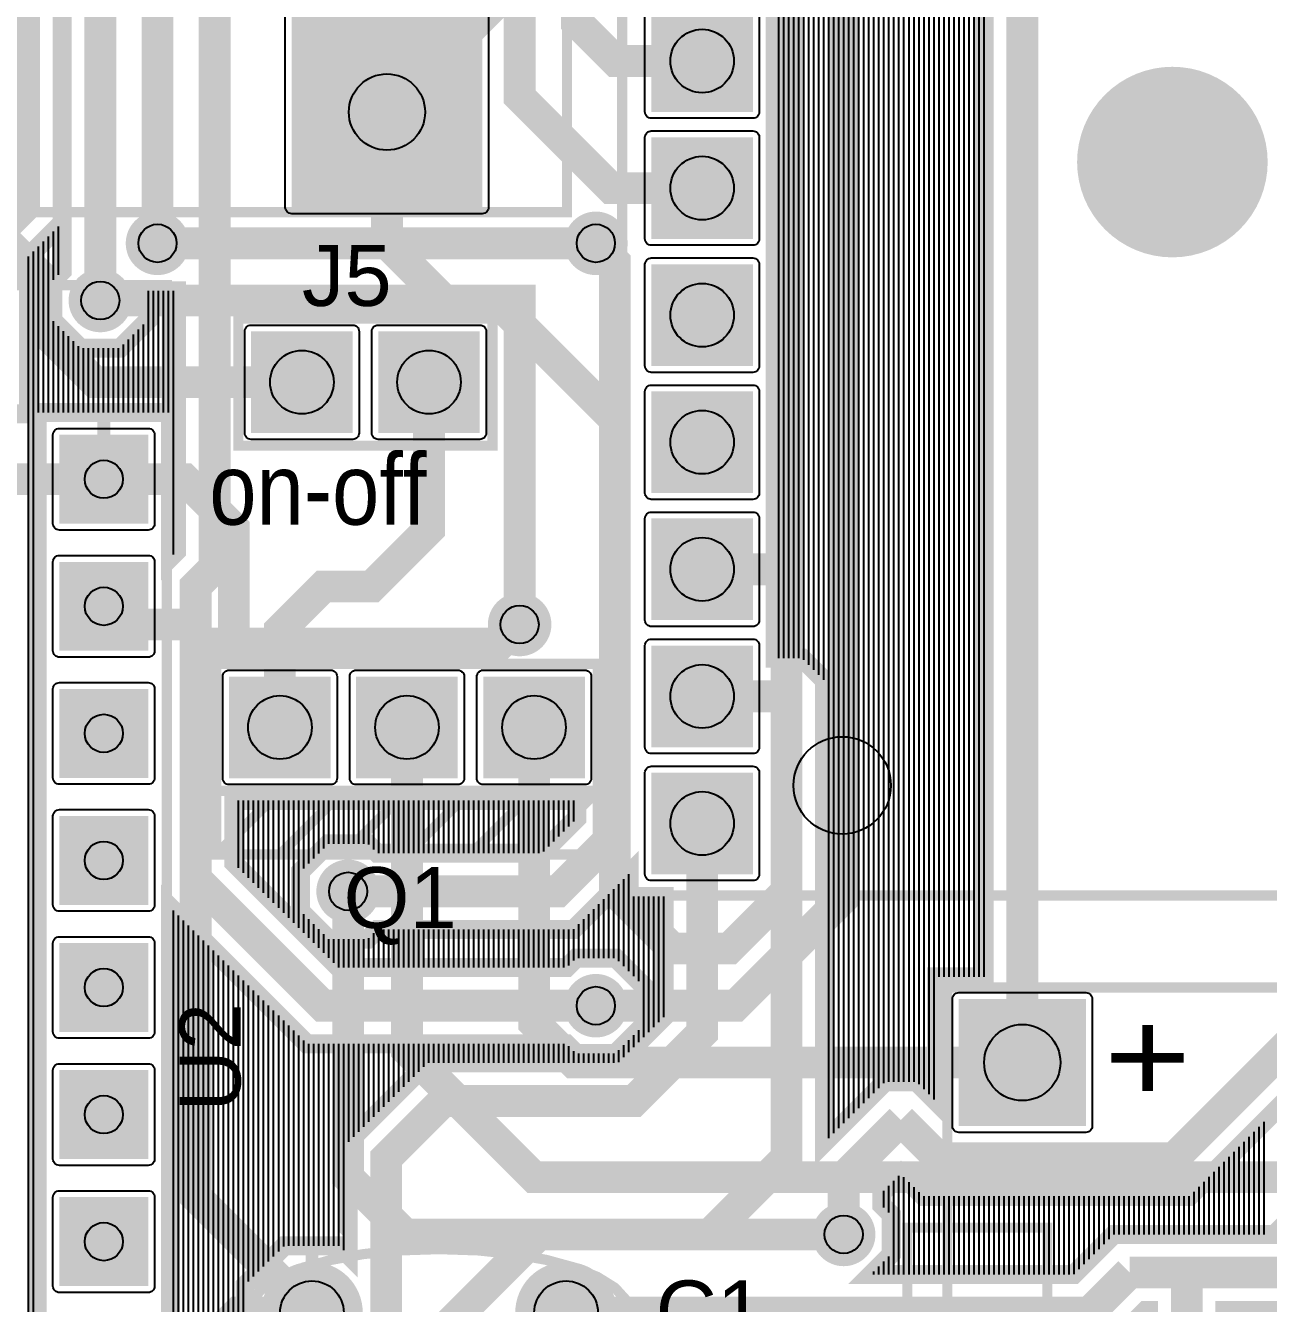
# Model space of a CAD drawing. Header units: inches. Extents: x -1.24 to 1.24, y -1.56 to 1.56.
# Drawn here: x -0.607 to 0.371, y -0.808 to 0.198 of the extents above; entities that cross this region are included whole.
import ezdxf

# ---------------------------------------------------------------- set-up
doc = ezdxf.new("R2010")
doc.units = ezdxf.units.IN
doc.layers.get('0').update_dxf_attribs({"linetype": 'CONTINUOUS'})

# ---------------------------------------------------------------- blocks, each defined once
blk = doc.blocks.new('EPAD')
at = {"const_width": 0.5}
blk.add_lwpolyline([(-0.25, 0, 1), (0.25, 0, 1)], format="xyb", close=True, dxfattribs=at)
blk = doc.blocks.new('RPAD')
blk.add_trace([(-0.5, -0.5), (-0.5, 0.5), (0.5, -0.5), (0.5, 0.5)])

msp = doc.modelspace()

# ---------------------------------------------------------------- linework, layer by layer
for points, const_width in [([(-0.074803, 0.070079), (-0.146614, 0.070079), (-0.218425, 0.14189), (-0.218425, 1.20132), (-0.288719, 1.271614), (-0.388131, 1.271614), (-0.458425, 1.341908), (-0.458425, 1.452266), (-0.533254, 1.527094), (-0.807347, 1.527094), (-0.863425, 1.471016), (-0.863425, 1.346443), (-0.938254, 1.271614), (-1.073425, 1.271614), (-1.127559, 1.21748), (-1.127559, 1.106299)], 0.025), ([(0.147166, 1.382504), (0.147166, -0.550611), (0.109666, -0.550611), (0.109666, -0.649052), (0.094001, -0.633387), (0.069149, -0.633387), (0.060362, -0.642173), (0.060362, -0.642173), (0.021574, -0.68096), (0.021574, -0.317495), (0.004001, -0.299922), (-0.017304, -0.299922), (-0.017304, 1.527578)], 0.015), ([(-0.137795, -0.486614), (0.688976, -0.486614), (0.688976, 1.52126), (-0.137795, 1.52126), (-0.137795, -0.486614)], 0.008), ([(-0.137795, -0.486614), (0.688976, -0.486614), (0.688976, 1.52126), (-0.137795, 1.52126), (-0.137795, -0.486614)], 0.008), ([(-0.858268, 0.051181), (-0.181102, 0.051181), (-0.181102, 1.511811), (-0.858268, 1.511811), (-0.858268, 0.051181)], 0.008), ([(-0.858268, 0.051181), (-0.181102, 0.051181), (-0.181102, 1.511811), (-0.858268, 1.511811), (-0.858268, 0.051181)], 0.008), ([(0.177165, -0.61811), (0.177165, 1.370079), (0.277165, 1.470079), (0.629921, 1.470079)], 0.025), ([(-0.548425, -0.018386), (-0.548425, 1.257087), (-0.720472, 1.429134)], 0.025), ([(-0.350394, 0.996063), (-0.503425, 0.843031), (-0.503425, 0.026614)], 0.025), ([(-0.608425, 0.926614), (-0.608425, 0.055271), (-0.652082, 0.011614), (-0.75748, 0.011614), (-0.75748, -0.055118)], 0.025), ([(-0.953425, 0.58404), (-0.953425, 0.203405), (-1.028602, 0.203405), (-1.028602, 0.108406), (-1.011102, 0.108406), (-1.011102, 0.08197), (-1.020925, 0.072147), (-1.020925, 0.041614), (-1.069907, 0.041614), (-1.08748, 0.024041), (-1.08748, -0.002619), (-1.10998, -0.002619), (-1.10998, -0.107618), (-0.604981, -0.107618), (-0.604981, -0.002619), (-0.623889, -0.002619), (-0.578426, 0.042845), (-0.578426, 0.903581)], 0.015), ([(-0.578425, 0.903582), (-0.578425, 0.004647), (-0.585925, -0.002853), (-0.585925, -0.033919), (-0.563958, -0.055885), (-0.532893, -0.055885), (-0.510926, -0.033919), (-0.510926, -0.010885), (-0.488425, -0.010885), (-0.488425, -0.215959), (-0.49317, -0.220704), (-0.49317, -0.106556), (-0.598169, -0.106556), (-0.598169, -1.011555)], 0.015), ([(0.488189, 0.866142), (0.396575, 0.774528), (0.396575, -0.593386), (0.296575, -0.693386), (0.111575, -0.693386), (0.081575, -0.663386)], 0.025), ([(0.458189, 0.421896), (0.458189, -0.67096), (0.375763, -0.753386), (0.249148, -0.753386), (0.217574, -0.784961), (0.058032, -0.784961), (0.074074, -0.768919), (0.074074, -0.737853), (0.066574, -0.730353), (0.066574, -0.720812), (0.081575, -0.705811), (0.099149, -0.723385), (0.309, -0.723385), (0.426574, -0.605811), (0.426574, 0.762102)], 0.015), ([(-0.473425, -0.273386), (-0.473425, -0.243386), (-0.458425, -0.228386), (-0.458425, 0.64), (-0.358268, 0.740157)], 0.025), ([(-0.548425, -0.018386), (-0.237175, -0.018386), (-0.143425, -0.112136), (-0.143425, -0.483386), (-0.098425, -0.528386), (-0.053425, -0.528386), (-0.008425, -0.483386), (-0.008425, 0.311614), (0.231575, 0.551614)], 0.025), ([(-0.173425, 0.521614), (-0.173425, 0.20064), (-0.142864, 0.170079), (-0.074803, 0.170079)], 0.025), ([(-0.354331, 0.511811), (-0.354331, 0.356614), (-0.322835, 0.325118), (-0.322835, 0.129921), (-0.322835, 0.026614), (-0.277835, -0.018386), (-0.218425, -0.018386), (-0.218425, -0.273386)], 0.025), ([(0.287402, 0.488189), (0.036575, 0.237362), (0.036575, -0.488386), (-0.048425, -0.573386), (-0.158425, -0.573386)], 0.025), ([(0.488189, 0.466142), (0.488189, -0.683386), (0.388189, -0.783386), (0.306575, -0.783386)], 0.025), ([(-0.074803, 0.270079), (-0.182677, 0.270079), (-0.322835, 0.129921)], 0.025), ([(-0.008425, 0.236614), (-0.008425, -0.229921), (-0.074803, -0.229921)], 0.025), ([(-0.389764, -0.082677), (-0.552618, -0.082677), (-0.593425, -0.04187), (-0.593425, -0.001063), (-0.720472, 0.125984)], 0.025), ([(-0.158425, 0.026614), (-0.503425, 0.026614)], 0.025), ([(-0.353425, -0.483386), (-0.188425, -0.483386), (-0.143425, -0.438386), (-0.143425, 0.011614), (-0.158425, 0.026614)], 0.025), ([(-1.192913, -1.207087), (-0.496063, -1.207087), (-0.496063, -0.006299), (-1.192913, -0.006299), (-1.192913, -1.207087)], 0.008), ([(-1.192913, -1.207087), (-0.496063, -1.207087), (-0.496063, -0.006299), (-1.192913, -0.006299), (-1.192913, -1.207087)], 0.008), ([(-0.439764, -0.132677), (-0.239764, -0.132677), (-0.239764, -0.032677), (-0.439764, -0.032677), (-0.439764, -0.132677)], 0.008), ([(-0.439764, -0.132677), (-0.239764, -0.132677), (-0.239764, -0.032677), (-0.439764, -0.032677), (-0.439764, -0.132677)], 0.008), ([(-0.407087, -0.354331), (-0.407087, -0.277749), (-0.372724, -0.243386), (-0.334764, -0.243386), (-0.289764, -0.198386), (-0.289764, -0.082677)], 0.025), ([(-0.545669, -0.106556), (-0.545669, -0.159055)], 0.01), ([(-0.545669, -0.159055), (-0.749094, -0.159055), (-0.953425, -0.363386)], 0.025), ([(-0.545669, -0.159055), (-0.482047, -0.159055), (-0.443425, -0.197677), (-0.443425, -0.288386)], 0.025), ([(-0.598169, -0.159055), (-0.545669, -0.159055)], 0.01), ([(-0.49317, -0.159055), (-0.545669, -0.159055)], 0.01), ([(-0.017304, -0.229921), (-0.074803, -0.229921)], 0.01), ([(-0.158425, -0.573386), (-0.373425, -0.573386), (-0.473425, -0.473386), (-0.473425, -0.273386), (-0.531339, -0.273386), (-0.545669, -0.259055)], 0.025), ([(-0.38189, -0.814961), (-0.473425, -0.723425), (-0.473425, -0.288386), (-0.443425, -0.288386), (-0.233425, -0.288386), (-0.218425, -0.273386)], 0.025), ([(-0.457087, -0.404331), (-0.157087, -0.404331), (-0.157087, -0.304331), (-0.457087, -0.304331), (-0.457087, -0.404331)], 0.008), ([(-0.457087, -0.404331), (-0.157087, -0.404331), (-0.157087, -0.304331), (-0.457087, -0.304331), (-0.457087, -0.404331)], 0.008), ([(-0.278425, -0.903386), (-0.278425, -0.828386), (-0.203425, -0.753386), (-0.068756, -0.753386), (-0.008425, -0.693055), (-0.008425, -0.329921), (-0.074803, -0.329921)], 0.025), ([(-0.307087, -0.354331), (-0.307087, -0.608386), (-0.207087, -0.708386), (0.681575, -0.708386), (0.773425, -0.616535), (1.090551, -0.616535)], 0.025), ([(0.177165, -0.61811), (-0.175837, -0.61811), (-0.207087, -0.58686), (-0.207087, -0.354331)], 0.025), ([(-0.157087, -0.404331), (-0.157087, -0.454331), (-0.457087, -0.454331), (-0.457087, -0.404331)], 0.008), ([(-0.407087, -0.404331), (-0.457087, -0.454331)], 0.008), ([(-0.157087, -0.404331), (-0.157087, -0.454331), (-0.457087, -0.454331), (-0.457087, -0.404331)], 0.008), ([(-0.407087, -0.404331), (-0.457087, -0.454331)], 0.008), ([(-0.357087, -0.404331), (-0.407087, -0.454331)], 0.008), ([(-0.357087, -0.404331), (-0.407087, -0.454331)], 0.008), ([(-0.307087, -0.404331), (-0.357087, -0.454331)], 0.008), ([(-0.307087, -0.404331), (-0.357087, -0.454331)], 0.008), ([(-0.257087, -0.404331), (-0.307087, -0.454331)], 0.008), ([(-0.257087, -0.404331), (-0.307087, -0.454331)], 0.008), ([(-0.207087, -0.404331), (-0.257087, -0.454331)], 0.008), ([(-0.207087, -0.404331), (-0.257087, -0.454331)], 0.008), ([(-0.157087, -0.404331), (-0.207087, -0.454331)], 0.008), ([(-0.157087, -0.404331), (-0.207087, -0.454331)], 0.008), ([(-0.49317, -1.011555), (-0.49317, -0.496067), (-0.385851, -0.603385), (-0.181458, -0.603385), (-0.173958, -0.610885), (-0.142893, -0.610885), (-0.120926, -0.588919), (-0.120926, -0.557853), (-0.142893, -0.535886), (-0.173958, -0.535886), (-0.181458, -0.543386), (-0.361, -0.543386), (-0.443426, -0.46096), (-0.443426, -0.41183), (-0.173425, -0.41183), (-0.173425, -0.425959), (-0.200852, -0.453386), (-0.330393, -0.453386), (-0.337893, -0.445886), (-0.368958, -0.445886), (-0.390925, -0.467853), (-0.390925, -0.498919), (-0.368958, -0.520885), (-0.337893, -0.520885), (-0.330393, -0.513385), (-0.175999, -0.513385), (-0.132303, -0.469689), (-0.132303, -0.487421), (-0.104803, -0.487421), (-0.104803, -0.582337), (-0.140852, -0.618386), (-0.290852, -0.618386), (-0.353425, -0.680959), (-0.353425, -0.76918), (-0.360144, -0.762461), (-0.403636, -0.762461), (-0.434389, -0.793215), (-0.434389, -0.836707)], 0.015), ([(-0.381102, -1.173228), (-0.381102, -1.098386), (-0.437008, -1.04248), (-0.437008, -0.978848), (-0.323425, -0.865266), (-0.323425, -0.693386), (-0.278425, -0.648386), (-0.128425, -0.648386), (-0.074803, -0.594764), (-0.074803, -0.429921)], 0.025), ([(0.036575, -0.753386), (-0.308425, -0.753386), (-0.353425, -0.708386), (-0.353425, -0.483386)], 0.025), ([(0.11811, -1.228346), (0.11811, -0.566929), (0.11811, -0.559055), (1.224409, -0.559055), (1.224409, -0.759843)], 0.008), ([(0.11811, -1.228346), (0.11811, -0.566929), (0.11811, -0.559055), (1.224409, -0.559055), (1.224409, -0.759843)], 0.008), ([(0.081575, -0.663386), (0.036575, -0.708386), (0.036575, -0.753386)], 0.025), ([(0.086614, -1.062992), (0.19685, -1.062992), (0.19685, -0.748031), (0.086614, -0.748031), (0.086614, -1.062992)], 0.008), ([(0.086614, -1.062992), (0.19685, -1.062992), (0.19685, -0.748031), (0.086614, -0.748031), (0.086614, -1.062992)], 0.008), ([(-0.43189, -0.814961), (-0.428931, -0.804773), (-0.420406, -0.795335), (-0.406841, -0.786835), (-0.388765, -0.779461), (-0.366704, -0.773398), (-0.341187, -0.768835), (-0.312739, -0.765961), (-0.28189, -0.764961)], 0.008), ([(-0.43189, -0.814961), (-0.428931, -0.804773), (-0.420406, -0.795335), (-0.406841, -0.786835), (-0.388765, -0.779461), (-0.366704, -0.773398), (-0.341187, -0.768835), (-0.312739, -0.765961), (-0.28189, -0.764961)], 0.008), ([(-0.38189, -0.762461), (-0.38189, -0.814961)], 0.01), ([(-0.13189, -0.814961), (-0.13489, -0.804773), (-0.143515, -0.795335), (-0.157202, -0.786835), (-0.17539, -0.779461), (-0.197515, -0.773398), (-0.223015, -0.768835), (-0.251327, -0.765961), (-0.28189, -0.764961)], 0.008), ([(-0.13189, -0.814961), (-0.13489, -0.804773), (-0.143515, -0.795335), (-0.157202, -0.786835), (-0.17539, -0.779461), (-0.197515, -0.773398), (-0.223015, -0.768835), (-0.251327, -0.765961), (-0.28189, -0.764961)], 0.008), ([(0.261575, -0.783386), (0.23, -0.814961), (-0.18189, -0.814961)], 0.025), ([(0.306575, -0.783386), (0.306575, -1.278386), (0.261575, -1.323386), (0.141732, -1.323386), (0.141732, -1.389764)], 0.025), ([(0.261575, -0.783386), (0.306575, -0.783386)], 0.025), ([(-0.38189, -0.814961), (-0.440157, -0.814961), (-0.473425, -0.848228), (-0.473425, -1.008386), (-0.503425, -1.038386)], 0.025), ([(0.242426, -0.84496), (0.274001, -0.813385), (0.276575, -0.813385), (0.276575, -1.265959)], 0.015), ([(0.336574, -1.290812), (0.336574, -0.813385), (0.400615, -0.813385)], 0.015)]:
    msp.add_lwpolyline(points, dxfattribs=dict(const_width=const_width))
for points in [[(-0.01437, -0.299922), (-0.01437, 1.534055)], [(-0.010433, -0.299922), (-0.010433, 1.534055)], [(-0.006496, -0.299922), (-0.006496, 1.534055)], [(-0.002559, -0.299922), (-0.002559, 1.534055)], [(0.001378, -0.299922), (0.001378, 1.534055)], [(0.005315, -0.301235), (0.005315, 1.534055)], [(0.009252, -0.305172), (0.009252, 1.534055)], [(0.013189, -0.309109), (0.013189, 1.534055)], [(0.017126, -0.313046), (0.017126, 1.534055)], [(0.021063, -0.316983), (0.021063, 1.534055)], [(0.025, -0.677535), (0.025, 1.534055)], [(0.028937, -0.673598), (0.028937, 1.534055)], [(0.032874, -0.669661), (0.032874, 1.534055)], [(0.036811, -0.665724), (0.036811, 1.534055)], [(0.040748, -0.661787), (0.040748, 1.534055)], [(0.044685, -0.65785), (0.044685, 1.534055)], [(0.048622, -0.653913), (0.048622, 1.534055)], [(0.052559, -0.649976), (0.052559, 1.534055)], [(0.056496, -0.646039), (0.056496, 1.534055)], [(0.060433, -0.642102), (0.060433, 1.534055)], [(0.06437, -0.638165), (0.06437, 1.534055)], [(0.068307, -0.634228), (0.068307, 1.534055)], [(0.072244, -0.633387), (0.072244, 1.534055)], [(0.076181, -0.633387), (0.076181, 1.534055)], [(0.080118, -0.633387), (0.080118, 1.534055)], [(0.084055, -0.633387), (0.084055, 1.534055)], [(0.087992, -0.633387), (0.087992, 1.534055)], [(0.091929, -0.633387), (0.091929, 1.534055)], [(0.095866, -0.635252), (0.095866, 1.534055)], [(0.099803, -0.639189), (0.099803, 1.534055)], [(0.10374, -0.643126), (0.10374, 1.534055)], [(0.107677, -0.647063), (0.107677, 1.534055)], [(0.111614, -0.550611), (0.111614, 1.534055)], [(0.115551, -0.550611), (0.115551, 1.534055)], [(0.119488, -0.550611), (0.119488, 1.534055)], [(0.123425, -0.550611), (0.123425, 1.534055)], [(0.127362, -0.550611), (0.127362, 1.534055)], [(0.131299, -0.550611), (0.131299, 1.534055)], [(0.135236, -0.550611), (0.135236, 1.534055)], [(0.139173, -0.550611), (0.139173, 1.534055)], [(0.14311, -0.550611), (0.14311, 1.534055)], [(0.147047, -0.550611), (0.147047, 1.534055)], [(-0.242835, 0.204921), (-0.242835, 0.054921), (-0.242934, 0.053899), (-0.24322, 0.052954), (-0.243675, 0.052103), (-0.24428, 0.051367), (-0.245017, 0.050762), (-0.245867, 0.050307), (-0.246812, 0.050021), (-0.247835, 0.049921), (-0.397835, 0.049921), (-0.398857, 0.050021), (-0.399802, 0.050307), (-0.400652, 0.050762), (-0.401389, 0.051367), (-0.401994, 0.052103), (-0.402449, 0.052954), (-0.402735, 0.053899), (-0.402835, 0.054921), (-0.402835, 0.054921), (-0.402835, 0.204921)], [(-0.029803, 0.210079), (-0.029803, 0.130079), (-0.029903, 0.129056), (-0.030189, 0.128111), (-0.030644, 0.127261), (-0.031248, 0.126524), (-0.031985, 0.125919), (-0.032835, 0.125465), (-0.033781, 0.125178), (-0.034803, 0.125079), (-0.114803, 0.125079), (-0.115826, 0.125178), (-0.116771, 0.125465), (-0.117621, 0.125919), (-0.118358, 0.126524), (-0.118963, 0.127261), (-0.119417, 0.128111), (-0.119704, 0.129056), (-0.119803, 0.130079), (-0.119803, 0.210079)], [(-0.589173, -0.106556), (-0.589173, 0.032097)], [(-0.585236, -0.002165), (-0.585236, 0.036034)], [(-0.581299, 0.001772), (-0.581299, 0.039971)], [(-0.600984, -1.293386), (-0.600984, 0.020286)], [(-0.597047, -0.106556), (-0.597047, 0.024223)], [(-0.59311, -0.106556), (-0.59311, 0.02816)], [(-0.604921, -1.103918), (-0.604921, 0.016349)], [(-0.510433, -0.106556), (-0.510433, -0.010885)], [(-0.506496, -0.106556), (-0.506496, -0.010885)], [(-0.502559, -0.106556), (-0.502559, -0.010885)], [(-0.498622, -0.106556), (-0.498622, -0.010885)], [(-0.494685, -0.106556), (-0.494685, -0.010885)], [(-0.490748, -0.218283), (-0.490748, -0.010885)], [(-0.585236, -0.106556), (-0.585236, -0.034607)], [(-0.581299, -0.106556), (-0.581299, -0.038544)], [(-0.51437, -0.106556), (-0.51437, -0.037363)], [(-0.577362, -0.106556), (-0.577362, -0.042481)], [(-0.573425, -0.106556), (-0.573425, -0.046418)], [(-0.526181, -0.106556), (-0.526181, -0.049174)], [(-0.522244, -0.106556), (-0.522244, -0.045237)], [(-0.518307, -0.106556), (-0.518307, -0.0413)], [(-0.569488, -0.106556), (-0.569488, -0.050355)], [(-0.565551, -0.106556), (-0.565551, -0.054292)], [(-0.561614, -0.106556), (-0.561614, -0.055885)], [(-0.557677, -0.106556), (-0.557677, -0.055885)], [(-0.55374, -0.106556), (-0.55374, -0.055885)], [(-0.549803, -0.106556), (-0.549803, -0.055885)], [(-0.545866, -0.106556), (-0.545866, -0.055885)], [(-0.541929, -0.106556), (-0.541929, -0.055885)], [(-0.537992, -0.106556), (-0.537992, -0.055885)], [(-0.534055, -0.106556), (-0.534055, -0.055885)], [(-0.530118, -0.106556), (-0.530118, -0.053111)], [(-0.439567, -0.464819), (-0.439567, -0.41183)], [(-0.43563, -0.468756), (-0.43563, -0.41183)], [(-0.431693, -0.472693), (-0.431693, -0.41183)], [(-0.427756, -0.47663), (-0.427756, -0.41183)], [(-0.423819, -0.480567), (-0.423819, -0.41183)], [(-0.419882, -0.484504), (-0.419882, -0.41183)], [(-0.415945, -0.488441), (-0.415945, -0.41183)], [(-0.412008, -0.492378), (-0.412008, -0.41183)], [(-0.408071, -0.496315), (-0.408071, -0.41183)], [(-0.404134, -0.500252), (-0.404134, -0.41183)], [(-0.400197, -0.504189), (-0.400197, -0.41183)], [(-0.39626, -0.508126), (-0.39626, -0.41183)], [(-0.392323, -0.512063), (-0.392323, -0.41183)], [(-0.388386, -0.465314), (-0.388386, -0.41183)], [(-0.384449, -0.461377), (-0.384449, -0.41183)], [(-0.380512, -0.45744), (-0.380512, -0.41183)], [(-0.376575, -0.453503), (-0.376575, -0.41183)], [(-0.372638, -0.449566), (-0.372638, -0.41183)], [(-0.368701, -0.445886), (-0.368701, -0.41183)], [(-0.364764, -0.445886), (-0.364764, -0.41183)], [(-0.360827, -0.445886), (-0.360827, -0.41183)], [(-0.35689, -0.445886), (-0.35689, -0.41183)], [(-0.352953, -0.445886), (-0.352953, -0.41183)], [(-0.349016, -0.445886), (-0.349016, -0.41183)], [(-0.345079, -0.445886), (-0.345079, -0.41183)], [(-0.341142, -0.445886), (-0.341142, -0.41183)], [(-0.337205, -0.446574), (-0.337205, -0.41183)], [(-0.333268, -0.450511), (-0.333268, -0.41183)], [(-0.329331, -0.453386), (-0.329331, -0.41183)], [(-0.325394, -0.453386), (-0.325394, -0.41183)], [(-0.321457, -0.453386), (-0.321457, -0.41183)], [(-0.31752, -0.453386), (-0.31752, -0.41183)], [(-0.313583, -0.453386), (-0.313583, -0.41183)], [(-0.309646, -0.453386), (-0.309646, -0.41183)], [(-0.305709, -0.453386), (-0.305709, -0.41183)], [(-0.301772, -0.453386), (-0.301772, -0.41183)], [(-0.297835, -0.453386), (-0.297835, -0.41183)], [(-0.293898, -0.453386), (-0.293898, -0.41183)], [(-0.289961, -0.453386), (-0.289961, -0.41183)], [(-0.286024, -0.453386), (-0.286024, -0.41183)], [(-0.282087, -0.453386), (-0.282087, -0.41183)], [(-0.27815, -0.453386), (-0.27815, -0.41183)], [(-0.274213, -0.453386), (-0.274213, -0.41183)], [(-0.270276, -0.453386), (-0.270276, -0.41183)], [(-0.266339, -0.453386), (-0.266339, -0.41183)], [(-0.262402, -0.453386), (-0.262402, -0.41183)], [(-0.258465, -0.453386), (-0.258465, -0.41183)], [(-0.254528, -0.453386), (-0.254528, -0.41183)], [(-0.250591, -0.453386), (-0.250591, -0.41183)], [(-0.246654, -0.453386), (-0.246654, -0.41183)], [(-0.242717, -0.453386), (-0.242717, -0.41183)], [(-0.23878, -0.453386), (-0.23878, -0.41183)], [(-0.234843, -0.453386), (-0.234843, -0.41183)], [(-0.230906, -0.453386), (-0.230906, -0.41183)], [(-0.226969, -0.453386), (-0.226969, -0.41183)], [(-0.223031, -0.453386), (-0.223031, -0.41183)], [(-0.219094, -0.453386), (-0.219094, -0.41183)], [(-0.215157, -0.453386), (-0.215157, -0.41183)], [(-0.21122, -0.453386), (-0.21122, -0.41183)], [(-0.207283, -0.453386), (-0.207283, -0.41183)], [(-0.203346, -0.453386), (-0.203346, -0.41183)], [(-0.199409, -0.451944), (-0.199409, -0.41183)], [(-0.195472, -0.448007), (-0.195472, -0.41183)], [(-0.191535, -0.44407), (-0.191535, -0.41183)], [(-0.187598, -0.440133), (-0.187598, -0.41183)], [(-0.183661, -0.436196), (-0.183661, -0.41183)], [(-0.179724, -0.432259), (-0.179724, -0.41183)], [(-0.175787, -0.428322), (-0.175787, -0.41183)], [(-0.13248, -0.546298), (-0.13248, -0.469867)], [(-0.144291, -0.535886), (-0.144291, -0.481678)], [(-0.140354, -0.538424), (-0.140354, -0.477741)], [(-0.136417, -0.542361), (-0.136417, -0.473804)], [(-0.152165, -0.535886), (-0.152165, -0.489552)], [(-0.148228, -0.535886), (-0.148228, -0.485615)], [(-0.128543, -0.550235), (-0.128543, -0.487421)], [(-0.124606, -0.554172), (-0.124606, -0.487421)], [(-0.120669, -0.598204), (-0.120669, -0.487421)], [(-0.116732, -0.594267), (-0.116732, -0.487421)], [(-0.112795, -0.59033), (-0.112795, -0.487421)], [(-0.108858, -0.586393), (-0.108858, -0.487421)], [(-0.104921, -0.582456), (-0.104921, -0.487421)], [(-0.490748, -1.293386), (-0.490748, -0.498488)], [(-0.486811, -1.293386), (-0.486811, -0.502425)], [(-0.388386, -0.516), (-0.388386, -0.501457)], [(-0.163976, -0.535886), (-0.163976, -0.501363)], [(-0.160039, -0.535886), (-0.160039, -0.497426)], [(-0.156102, -0.535886), (-0.156102, -0.493489)], [(-0.482874, -1.293386), (-0.482874, -0.506362)], [(-0.478937, -1.293386), (-0.478937, -0.510299)], [(-0.384449, -0.519937), (-0.384449, -0.505394)], [(-0.380512, -0.523874), (-0.380512, -0.509331)], [(-0.17185, -0.535886), (-0.17185, -0.509237)], [(-0.167913, -0.535886), (-0.167913, -0.5053)], [(-0.475, -1.293386), (-0.475, -0.514236)], [(-0.471063, -1.293386), (-0.471063, -0.518173)], [(-0.467126, -1.293386), (-0.467126, -0.52211)], [(-0.376575, -0.527811), (-0.376575, -0.513269)], [(-0.372638, -0.531748), (-0.372638, -0.517206)], [(-0.368701, -0.535685), (-0.368701, -0.520885)], [(-0.364764, -0.539622), (-0.364764, -0.520885)], [(-0.360827, -0.543386), (-0.360827, -0.520885)], [(-0.35689, -0.543386), (-0.35689, -0.520885)], [(-0.352953, -0.543386), (-0.352953, -0.520885)], [(-0.349016, -0.543386), (-0.349016, -0.520885)], [(-0.345079, -0.543386), (-0.345079, -0.520885)], [(-0.341142, -0.543386), (-0.341142, -0.520885)], [(-0.337205, -0.543386), (-0.337205, -0.520198)], [(-0.333268, -0.543386), (-0.333268, -0.516261)], [(-0.329331, -0.543386), (-0.329331, -0.513385)], [(-0.325394, -0.543386), (-0.325394, -0.513385)], [(-0.321457, -0.543386), (-0.321457, -0.513385)], [(-0.31752, -0.543386), (-0.31752, -0.513385)], [(-0.313583, -0.543386), (-0.313583, -0.513385)], [(-0.309646, -0.543386), (-0.309646, -0.513385)], [(-0.305709, -0.543386), (-0.305709, -0.513385)], [(-0.301772, -0.543386), (-0.301772, -0.513385)], [(-0.297835, -0.543386), (-0.297835, -0.513385)], [(-0.293898, -0.543386), (-0.293898, -0.513385)], [(-0.289961, -0.543386), (-0.289961, -0.513385)], [(-0.286024, -0.543386), (-0.286024, -0.513385)], [(-0.282087, -0.543386), (-0.282087, -0.513385)], [(-0.27815, -0.543386), (-0.27815, -0.513385)], [(-0.274213, -0.543386), (-0.274213, -0.513385)], [(-0.270276, -0.543386), (-0.270276, -0.513385)], [(-0.266339, -0.543386), (-0.266339, -0.513385)], [(-0.262402, -0.543386), (-0.262402, -0.513385)], [(-0.258465, -0.543386), (-0.258465, -0.513385)], [(-0.254528, -0.543386), (-0.254528, -0.513385)], [(-0.250591, -0.543386), (-0.250591, -0.513385)], [(-0.246654, -0.543386), (-0.246654, -0.513385)], [(-0.242717, -0.543386), (-0.242717, -0.513385)], [(-0.23878, -0.543386), (-0.23878, -0.513385)], [(-0.234843, -0.543386), (-0.234843, -0.513385)], [(-0.230906, -0.543386), (-0.230906, -0.513385)], [(-0.226969, -0.543386), (-0.226969, -0.513385)], [(-0.223031, -0.543386), (-0.223031, -0.513385)], [(-0.219094, -0.543386), (-0.219094, -0.513385)], [(-0.215157, -0.543386), (-0.215157, -0.513385)], [(-0.21122, -0.543386), (-0.21122, -0.513385)], [(-0.207283, -0.543386), (-0.207283, -0.513385)], [(-0.203346, -0.543386), (-0.203346, -0.513385)], [(-0.199409, -0.543386), (-0.199409, -0.513385)], [(-0.195472, -0.543386), (-0.195472, -0.513385)], [(-0.191535, -0.543386), (-0.191535, -0.513385)], [(-0.187598, -0.543386), (-0.187598, -0.513385)], [(-0.183661, -0.543386), (-0.183661, -0.513385)], [(-0.179724, -0.541653), (-0.179724, -0.513385)], [(-0.175787, -0.537716), (-0.175787, -0.513174)], [(-0.463189, -0.962604), (-0.463189, -0.526047)], [(-0.459252, -0.958667), (-0.459252, -0.529984)], [(-0.455315, -0.95473), (-0.455315, -0.533921)], [(-0.451378, -0.950793), (-0.451378, -0.537858)], [(-0.447441, -0.946856), (-0.447441, -0.541795)], [(-0.443504, -0.942919), (-0.443504, -0.545732)], [(-0.439567, -0.938982), (-0.439567, -0.549669)], [(-0.43563, -0.935045), (-0.43563, -0.553606)], [(-0.431693, -0.790518), (-0.431693, -0.557543)], [(-0.427756, -0.786581), (-0.427756, -0.56148)], [(-0.423819, -0.782644), (-0.423819, -0.565417)], [(-0.419882, -0.778707), (-0.419882, -0.569354)], [(-0.415945, -0.77477), (-0.415945, -0.573291)], [(-0.412008, -0.770833), (-0.412008, -0.577228)], [(-0.408071, -0.766896), (-0.408071, -0.581165)], [(-0.404134, -0.762959), (-0.404134, -0.585102)], [(-0.400197, -0.762461), (-0.400197, -0.589039)], [(-0.39626, -0.762461), (-0.39626, -0.592976)], [(-0.124606, -0.602141), (-0.124606, -0.592599)], [(-0.392323, -0.762461), (-0.392323, -0.596913)], [(-0.388386, -0.762461), (-0.388386, -0.60085)], [(-0.384449, -0.762461), (-0.384449, -0.603385)], [(-0.380512, -0.762461), (-0.380512, -0.603385)], [(-0.376575, -0.762461), (-0.376575, -0.603385)], [(-0.372638, -0.762461), (-0.372638, -0.603385)], [(-0.368701, -0.762461), (-0.368701, -0.603385)], [(-0.364764, -0.762461), (-0.364764, -0.603385)], [(-0.360827, -0.762461), (-0.360827, -0.603385)], [(-0.35689, -0.765715), (-0.35689, -0.603385)], [(-0.352953, -0.680487), (-0.352953, -0.603385)], [(-0.349016, -0.67655), (-0.349016, -0.603385)], [(-0.345079, -0.672613), (-0.345079, -0.603385)], [(-0.341142, -0.668676), (-0.341142, -0.603385)], [(-0.337205, -0.664739), (-0.337205, -0.603385)], [(-0.333268, -0.660802), (-0.333268, -0.603385)], [(-0.329331, -0.656865), (-0.329331, -0.603385)], [(-0.325394, -0.652928), (-0.325394, -0.603385)], [(-0.321457, -0.648991), (-0.321457, -0.603385)], [(-0.31752, -0.645054), (-0.31752, -0.603385)], [(-0.313583, -0.641117), (-0.313583, -0.603385)], [(-0.309646, -0.63718), (-0.309646, -0.603385)], [(-0.305709, -0.633243), (-0.305709, -0.603385)], [(-0.301772, -0.629306), (-0.301772, -0.603385)], [(-0.297835, -0.625369), (-0.297835, -0.603385)], [(-0.293898, -0.621432), (-0.293898, -0.603385)], [(-0.289961, -0.618386), (-0.289961, -0.603385)], [(-0.286024, -0.618386), (-0.286024, -0.603385)], [(-0.282087, -0.618386), (-0.282087, -0.603385)], [(-0.27815, -0.618386), (-0.27815, -0.603385)], [(-0.274213, -0.618386), (-0.274213, -0.603385)], [(-0.270276, -0.618386), (-0.270276, -0.603385)], [(-0.266339, -0.618386), (-0.266339, -0.603385)], [(-0.262402, -0.618386), (-0.262402, -0.603385)], [(-0.258465, -0.618386), (-0.258465, -0.603385)], [(-0.254528, -0.618386), (-0.254528, -0.603385)], [(-0.250591, -0.618386), (-0.250591, -0.603385)], [(-0.246654, -0.618386), (-0.246654, -0.603385)], [(-0.242717, -0.618386), (-0.242717, -0.603385)], [(-0.23878, -0.618386), (-0.23878, -0.603385)], [(-0.234843, -0.618386), (-0.234843, -0.603385)], [(-0.230906, -0.618386), (-0.230906, -0.603385)], [(-0.226969, -0.618386), (-0.226969, -0.603385)], [(-0.223031, -0.618386), (-0.223031, -0.603385)], [(-0.219094, -0.618386), (-0.219094, -0.603385)], [(-0.215157, -0.618386), (-0.215157, -0.603385)], [(-0.21122, -0.618386), (-0.21122, -0.603385)], [(-0.207283, -0.618386), (-0.207283, -0.603385)], [(-0.203346, -0.618386), (-0.203346, -0.603385)], [(-0.199409, -0.618386), (-0.199409, -0.603385)], [(-0.195472, -0.618386), (-0.195472, -0.603385)], [(-0.191535, -0.618386), (-0.191535, -0.603385)], [(-0.187598, -0.618386), (-0.187598, -0.603385)], [(-0.183661, -0.618386), (-0.183661, -0.603385)], [(-0.13248, -0.610015), (-0.13248, -0.600473)], [(-0.128543, -0.606078), (-0.128543, -0.596536)], [(-0.179724, -0.618386), (-0.179724, -0.605119)], [(-0.175787, -0.618386), (-0.175787, -0.609056)], [(-0.17185, -0.618386), (-0.17185, -0.610885)], [(-0.167913, -0.618386), (-0.167913, -0.610885)], [(-0.163976, -0.618386), (-0.163976, -0.610885)], [(-0.160039, -0.618386), (-0.160039, -0.610885)], [(-0.156102, -0.618386), (-0.156102, -0.610885)], [(-0.152165, -0.618386), (-0.152165, -0.610885)], [(-0.148228, -0.618386), (-0.148228, -0.610885)], [(-0.144291, -0.618386), (-0.144291, -0.610885)], [(-0.140354, -0.617889), (-0.140354, -0.608347)], [(-0.136417, -0.613952), (-0.136417, -0.60441)], [(0.359646, -0.753386), (0.359646, -0.67274)], [(0.363583, -0.753386), (0.363583, -0.668803)], [(0.36752, -0.753386), (0.36752, -0.664866)], [(0.351772, -0.753386), (0.351772, -0.680614)], [(0.355709, -0.753386), (0.355709, -0.676677)], [(0.339961, -0.753386), (0.339961, -0.692425)], [(0.343898, -0.753386), (0.343898, -0.688488)], [(0.347835, -0.753386), (0.347835, -0.684551)], [(0.332087, -0.753386), (0.332087, -0.700299)], [(0.336024, -0.753386), (0.336024, -0.696362)], [(0.076181, -0.784961), (0.076181, -0.711206)], [(0.080118, -0.784961), (0.080118, -0.707269)], [(0.084055, -0.784961), (0.084055, -0.708291)], [(0.087992, -0.784961), (0.087992, -0.712228)], [(0.320276, -0.753386), (0.320276, -0.71211)], [(0.324213, -0.753386), (0.324213, -0.708173)], [(0.32815, -0.753386), (0.32815, -0.704236)], [(0.068307, -0.732086), (0.068307, -0.71908)], [(0.072244, -0.736023), (0.072244, -0.715143)], [(0.091929, -0.784961), (0.091929, -0.716165)], [(0.095866, -0.784961), (0.095866, -0.720102)], [(0.099803, -0.784961), (0.099803, -0.723385)], [(0.10374, -0.784961), (0.10374, -0.723385)], [(0.107677, -0.784961), (0.107677, -0.723385)], [(0.111614, -0.784961), (0.111614, -0.723385)], [(0.115551, -0.784961), (0.115551, -0.723385)], [(0.119488, -0.784961), (0.119488, -0.723385)], [(0.123425, -0.784961), (0.123425, -0.723385)], [(0.127362, -0.784961), (0.127362, -0.723385)], [(0.131299, -0.784961), (0.131299, -0.723385)], [(0.135236, -0.784961), (0.135236, -0.723385)], [(0.139173, -0.784961), (0.139173, -0.723385)], [(0.14311, -0.784961), (0.14311, -0.723385)], [(0.147047, -0.784961), (0.147047, -0.723385)], [(0.150984, -0.784961), (0.150984, -0.723385)], [(0.154921, -0.784961), (0.154921, -0.723385)], [(0.158858, -0.784961), (0.158858, -0.723385)], [(0.162795, -0.784961), (0.162795, -0.723385)], [(0.166732, -0.784961), (0.166732, -0.723385)], [(0.170669, -0.784961), (0.170669, -0.723385)], [(0.174606, -0.784961), (0.174606, -0.723385)], [(0.178543, -0.784961), (0.178543, -0.723385)], [(0.18248, -0.784961), (0.18248, -0.723385)], [(0.186417, -0.784961), (0.186417, -0.723385)], [(0.190354, -0.784961), (0.190354, -0.723385)], [(0.194291, -0.784961), (0.194291, -0.723385)], [(0.198228, -0.784961), (0.198228, -0.723385)], [(0.202165, -0.784961), (0.202165, -0.723385)], [(0.206102, -0.784961), (0.206102, -0.723385)], [(0.210039, -0.784961), (0.210039, -0.723385)], [(0.213976, -0.784961), (0.213976, -0.723385)], [(0.217913, -0.784621), (0.217913, -0.723385)], [(0.22185, -0.780684), (0.22185, -0.723385)], [(0.225787, -0.776747), (0.225787, -0.723385)], [(0.229724, -0.77281), (0.229724, -0.723385)], [(0.233661, -0.768873), (0.233661, -0.723385)], [(0.237598, -0.764936), (0.237598, -0.723385)], [(0.241535, -0.760999), (0.241535, -0.723385)], [(0.245472, -0.757062), (0.245472, -0.723385)], [(0.249409, -0.753386), (0.249409, -0.723385)], [(0.253346, -0.753386), (0.253346, -0.723385)], [(0.257283, -0.753386), (0.257283, -0.723385)], [(0.26122, -0.753386), (0.26122, -0.723385)], [(0.265157, -0.753386), (0.265157, -0.723385)], [(0.269094, -0.753386), (0.269094, -0.723385)], [(0.273031, -0.753386), (0.273031, -0.723385)], [(0.276969, -0.753386), (0.276969, -0.723385)], [(0.280906, -0.753386), (0.280906, -0.723385)], [(0.284843, -0.753386), (0.284843, -0.723385)], [(0.28878, -0.753386), (0.28878, -0.723385)], [(0.292717, -0.753386), (0.292717, -0.723385)], [(0.296654, -0.753386), (0.296654, -0.723385)], [(0.300591, -0.753386), (0.300591, -0.723385)], [(0.304528, -0.753386), (0.304528, -0.723385)], [(0.308465, -0.753386), (0.308465, -0.723385)], [(0.312402, -0.753386), (0.312402, -0.719984)], [(0.316339, -0.753386), (0.316339, -0.716047)], [(0.072244, -0.784961), (0.072244, -0.770749)], [(0.060433, -0.784961), (0.060433, -0.78256)], [(0.06437, -0.784961), (0.06437, -0.778623)], [(0.068307, -0.784961), (0.068307, -0.774686)]]:
    msp.add_lwpolyline(points)
for points in [[(-0.029803, 0.110079), (-0.029803, 0.030079), (-0.029903, 0.029056), (-0.030189, 0.028111), (-0.030644, 0.027261), (-0.031248, 0.026524), (-0.031985, 0.025919), (-0.032835, 0.025465), (-0.033781, 0.025178), (-0.034803, 0.025079), (-0.114803, 0.025079), (-0.115826, 0.025178), (-0.116771, 0.025465), (-0.117621, 0.025919), (-0.118358, 0.026524), (-0.118963, 0.027261), (-0.119417, 0.028111), (-0.119704, 0.029056), (-0.119803, 0.030079), (-0.119803, 0.110079), (-0.119704, 0.111101), (-0.119417, 0.112046), (-0.118963, 0.112897), (-0.118358, 0.113633), (-0.117621, 0.114238), (-0.116771, 0.114693), (-0.115826, 0.114979), (-0.114803, 0.115079), (-0.034803, 0.115079), (-0.033781, 0.114979), (-0.032835, 0.114693), (-0.031985, 0.114238), (-0.031248, 0.113633), (-0.030644, 0.112897), (-0.030189, 0.112046), (-0.029903, 0.111101), (-0.029803, 0.110079)], [(-0.029803, 0.010079), (-0.029803, -0.069921), (-0.029903, -0.070944), (-0.030189, -0.071889), (-0.030644, -0.072739), (-0.031248, -0.073476), (-0.031985, -0.074081), (-0.032835, -0.074535), (-0.033781, -0.074822), (-0.034803, -0.074921), (-0.114803, -0.074921), (-0.115826, -0.074822), (-0.116771, -0.074535), (-0.117621, -0.074081), (-0.118358, -0.073476), (-0.118963, -0.072739), (-0.119417, -0.071889), (-0.119704, -0.070944), (-0.119803, -0.069921), (-0.119803, 0.010079), (-0.119704, 0.011101), (-0.119417, 0.012046), (-0.118963, 0.012897), (-0.118358, 0.013633), (-0.117621, 0.014238), (-0.116771, 0.014693), (-0.115826, 0.014979), (-0.114803, 0.015079), (-0.034803, 0.015079), (-0.033781, 0.014979), (-0.032835, 0.014693), (-0.031985, 0.014238), (-0.031248, 0.013633), (-0.030644, 0.012897), (-0.030189, 0.012046), (-0.029903, 0.011101), (-0.029803, 0.010079)], [(-0.429764, -0.037677), (-0.349764, -0.037677), (-0.348741, -0.037777), (-0.347796, -0.038063), (-0.346946, -0.038518), (-0.346209, -0.039122), (-0.345604, -0.039859), (-0.34515, -0.040709), (-0.344863, -0.041655), (-0.344764, -0.042677), (-0.344764, -0.122677), (-0.344863, -0.1237), (-0.34515, -0.124645), (-0.345604, -0.125495), (-0.346209, -0.126232), (-0.346946, -0.126837), (-0.347796, -0.127291), (-0.348741, -0.127578), (-0.349764, -0.127677), (-0.429764, -0.127677), (-0.430786, -0.127578), (-0.431731, -0.127291), (-0.432582, -0.126837), (-0.433319, -0.126232), (-0.433923, -0.125495), (-0.434378, -0.124645), (-0.434664, -0.1237), (-0.434764, -0.122677), (-0.434764, -0.042677), (-0.434664, -0.041655), (-0.434378, -0.040709), (-0.433923, -0.039859), (-0.433319, -0.039122), (-0.432582, -0.038518), (-0.431731, -0.038063), (-0.430786, -0.037777), (-0.429764, -0.037677)], [(-0.329764, -0.037677), (-0.249764, -0.037677), (-0.248741, -0.037777), (-0.247796, -0.038063), (-0.246946, -0.038518), (-0.246209, -0.039122), (-0.245604, -0.039859), (-0.24515, -0.040709), (-0.244863, -0.041655), (-0.244764, -0.042677), (-0.244764, -0.122677), (-0.244863, -0.1237), (-0.24515, -0.124645), (-0.245604, -0.125495), (-0.246209, -0.126232), (-0.246946, -0.126837), (-0.247796, -0.127291), (-0.248741, -0.127578), (-0.249764, -0.127677), (-0.329764, -0.127677), (-0.330786, -0.127578), (-0.331731, -0.127291), (-0.332582, -0.126837), (-0.333319, -0.126232), (-0.333923, -0.125495), (-0.334378, -0.124645), (-0.334664, -0.1237), (-0.334764, -0.122677), (-0.334764, -0.042677), (-0.334664, -0.041655), (-0.334378, -0.040709), (-0.333923, -0.039859), (-0.333319, -0.039122), (-0.332582, -0.038518), (-0.331731, -0.038063), (-0.330786, -0.037777), (-0.329764, -0.037677)], [(-0.029803, -0.089921), (-0.029803, -0.169921), (-0.029903, -0.170944), (-0.030189, -0.171889), (-0.030644, -0.172739), (-0.031248, -0.173476), (-0.031985, -0.174081), (-0.032835, -0.174535), (-0.033781, -0.174822), (-0.034803, -0.174921), (-0.114803, -0.174921), (-0.115826, -0.174822), (-0.116771, -0.174535), (-0.117621, -0.174081), (-0.118358, -0.173476), (-0.118963, -0.172739), (-0.119417, -0.171889), (-0.119704, -0.170944), (-0.119803, -0.169921), (-0.119803, -0.089921), (-0.119704, -0.088899), (-0.119417, -0.087954), (-0.118963, -0.087103), (-0.118358, -0.086367), (-0.117621, -0.085762), (-0.116771, -0.085307), (-0.115826, -0.085021), (-0.114803, -0.084921), (-0.034803, -0.084921), (-0.033781, -0.085021), (-0.032835, -0.085307), (-0.031985, -0.085762), (-0.031248, -0.086367), (-0.030644, -0.087103), (-0.030189, -0.087954), (-0.029903, -0.088899), (-0.029803, -0.089921)], [(-0.505669, -0.124055), (-0.505669, -0.194055), (-0.505769, -0.195078), (-0.506055, -0.196023), (-0.50651, -0.196873), (-0.507115, -0.19761), (-0.507852, -0.198215), (-0.508702, -0.198669), (-0.509647, -0.198956), (-0.510669, -0.199055), (-0.580669, -0.199055), (-0.581692, -0.198956), (-0.582637, -0.198669), (-0.583487, -0.198215), (-0.584224, -0.19761), (-0.584829, -0.196873), (-0.585283, -0.196023), (-0.58557, -0.195078), (-0.585669, -0.194055), (-0.585669, -0.124055), (-0.58557, -0.123033), (-0.585283, -0.122087), (-0.584829, -0.121237), (-0.584224, -0.1205), (-0.583487, -0.119896), (-0.582637, -0.119441), (-0.581692, -0.119155), (-0.580669, -0.119055), (-0.510669, -0.119055), (-0.509647, -0.119155), (-0.508702, -0.119441), (-0.507852, -0.119896), (-0.507115, -0.1205), (-0.50651, -0.121237), (-0.506055, -0.122087), (-0.505769, -0.123033), (-0.505669, -0.124055)], [(-0.029803, -0.189921), (-0.029803, -0.269921), (-0.029903, -0.270944), (-0.030189, -0.271889), (-0.030644, -0.272739), (-0.031248, -0.273476), (-0.031985, -0.274081), (-0.032835, -0.274535), (-0.033781, -0.274822), (-0.034803, -0.274921), (-0.114803, -0.274921), (-0.115826, -0.274822), (-0.116771, -0.274535), (-0.117621, -0.274081), (-0.118358, -0.273476), (-0.118963, -0.272739), (-0.119417, -0.271889), (-0.119704, -0.270944), (-0.119803, -0.269921), (-0.119803, -0.189921), (-0.119704, -0.188899), (-0.119417, -0.187954), (-0.118963, -0.187103), (-0.118358, -0.186367), (-0.117621, -0.185762), (-0.116771, -0.185307), (-0.115826, -0.185021), (-0.114803, -0.184921), (-0.034803, -0.184921), (-0.033781, -0.185021), (-0.032835, -0.185307), (-0.031985, -0.185762), (-0.031248, -0.186367), (-0.030644, -0.187103), (-0.030189, -0.187954), (-0.029903, -0.188899), (-0.029803, -0.189921)], [(-0.505669, -0.224055), (-0.505669, -0.294055), (-0.505769, -0.295078), (-0.506055, -0.296023), (-0.50651, -0.296873), (-0.507115, -0.29761), (-0.507852, -0.298215), (-0.508702, -0.298669), (-0.509647, -0.298956), (-0.510669, -0.299055), (-0.580669, -0.299055), (-0.581692, -0.298956), (-0.582637, -0.298669), (-0.583487, -0.298215), (-0.584224, -0.29761), (-0.584829, -0.296873), (-0.585283, -0.296023), (-0.58557, -0.295078), (-0.585669, -0.294055), (-0.585669, -0.224055), (-0.58557, -0.223033), (-0.585283, -0.222087), (-0.584829, -0.221237), (-0.584224, -0.2205), (-0.583487, -0.219896), (-0.582637, -0.219441), (-0.581692, -0.219155), (-0.580669, -0.219055), (-0.510669, -0.219055), (-0.509647, -0.219155), (-0.508702, -0.219441), (-0.507852, -0.219896), (-0.507115, -0.2205), (-0.50651, -0.221237), (-0.506055, -0.222087), (-0.505769, -0.223033), (-0.505669, -0.224055)], [(-0.029803, -0.289921), (-0.029803, -0.369921), (-0.029903, -0.370944), (-0.030189, -0.371889), (-0.030644, -0.372739), (-0.031248, -0.373476), (-0.031985, -0.374081), (-0.032835, -0.374535), (-0.033781, -0.374822), (-0.034803, -0.374921), (-0.114803, -0.374921), (-0.115826, -0.374822), (-0.116771, -0.374535), (-0.117621, -0.374081), (-0.118358, -0.373476), (-0.118963, -0.372739), (-0.119417, -0.371889), (-0.119704, -0.370944), (-0.119803, -0.369921), (-0.119803, -0.289921), (-0.119704, -0.288899), (-0.119417, -0.287954), (-0.118963, -0.287103), (-0.118358, -0.286367), (-0.117621, -0.285762), (-0.116771, -0.285307), (-0.115826, -0.285021), (-0.114803, -0.284921), (-0.034803, -0.284921), (-0.033781, -0.285021), (-0.032835, -0.285307), (-0.031985, -0.285762), (-0.031248, -0.286367), (-0.030644, -0.287103), (-0.030189, -0.287954), (-0.029903, -0.288899), (-0.029803, -0.289921)], [(-0.367087, -0.399331), (-0.447087, -0.399331), (-0.448109, -0.399231), (-0.449054, -0.398945), (-0.449905, -0.39849), (-0.450641, -0.397885), (-0.451246, -0.397148), (-0.451701, -0.396298), (-0.451987, -0.395353), (-0.452087, -0.394331), (-0.452087, -0.314331), (-0.451987, -0.313308), (-0.451701, -0.312363), (-0.451246, -0.311513), (-0.450641, -0.310776), (-0.449905, -0.310171), (-0.449054, -0.309717), (-0.448109, -0.30943), (-0.447087, -0.309331), (-0.367087, -0.309331), (-0.366064, -0.30943), (-0.365119, -0.309717), (-0.364269, -0.310171), (-0.363532, -0.310776), (-0.362927, -0.311513), (-0.362472, -0.312363), (-0.362186, -0.313308), (-0.362087, -0.314331), (-0.362087, -0.394331), (-0.362186, -0.395353), (-0.362472, -0.396298), (-0.362927, -0.397148), (-0.363532, -0.397885), (-0.364269, -0.39849), (-0.365119, -0.398945), (-0.366064, -0.399231), (-0.367087, -0.399331)], [(-0.267087, -0.399331), (-0.347087, -0.399331), (-0.348109, -0.399231), (-0.349054, -0.398945), (-0.349905, -0.39849), (-0.350641, -0.397885), (-0.351246, -0.397148), (-0.351701, -0.396298), (-0.351987, -0.395353), (-0.352087, -0.394331), (-0.352087, -0.314331), (-0.351987, -0.313308), (-0.351701, -0.312363), (-0.351246, -0.311513), (-0.350641, -0.310776), (-0.349905, -0.310171), (-0.349054, -0.309717), (-0.348109, -0.30943), (-0.347087, -0.309331), (-0.267087, -0.309331), (-0.266064, -0.30943), (-0.265119, -0.309717), (-0.264269, -0.310171), (-0.263532, -0.310776), (-0.262927, -0.311513), (-0.262472, -0.312363), (-0.262186, -0.313308), (-0.262087, -0.314331), (-0.262087, -0.394331), (-0.262186, -0.395353), (-0.262472, -0.396298), (-0.262927, -0.397148), (-0.263532, -0.397885), (-0.264269, -0.39849), (-0.265119, -0.398945), (-0.266064, -0.399231), (-0.267087, -0.399331)], [(-0.167087, -0.399331), (-0.247087, -0.399331), (-0.248109, -0.399231), (-0.249054, -0.398945), (-0.249905, -0.39849), (-0.250641, -0.397885), (-0.251246, -0.397148), (-0.251701, -0.396298), (-0.251987, -0.395353), (-0.252087, -0.394331), (-0.252087, -0.314331), (-0.251987, -0.313308), (-0.251701, -0.312363), (-0.251246, -0.311513), (-0.250641, -0.310776), (-0.249905, -0.310171), (-0.249054, -0.309717), (-0.248109, -0.30943), (-0.247087, -0.309331), (-0.167087, -0.309331), (-0.166064, -0.30943), (-0.165119, -0.309717), (-0.164269, -0.310171), (-0.163532, -0.310776), (-0.162927, -0.311513), (-0.162472, -0.312363), (-0.162186, -0.313308), (-0.162087, -0.314331), (-0.162087, -0.394331), (-0.162186, -0.395353), (-0.162472, -0.396298), (-0.162927, -0.397148), (-0.163532, -0.397885), (-0.164269, -0.39849), (-0.165119, -0.398945), (-0.166064, -0.399231), (-0.167087, -0.399331)], [(-0.505669, -0.324055), (-0.505669, -0.394055), (-0.505769, -0.395078), (-0.506055, -0.396023), (-0.50651, -0.396873), (-0.507115, -0.39761), (-0.507852, -0.398215), (-0.508702, -0.398669), (-0.509647, -0.398956), (-0.510669, -0.399055), (-0.580669, -0.399055), (-0.581692, -0.398956), (-0.582637, -0.398669), (-0.583487, -0.398215), (-0.584224, -0.39761), (-0.584829, -0.396873), (-0.585283, -0.396023), (-0.58557, -0.395078), (-0.585669, -0.394055), (-0.585669, -0.324055), (-0.58557, -0.323033), (-0.585283, -0.322087), (-0.584829, -0.321237), (-0.584224, -0.3205), (-0.583487, -0.319896), (-0.582637, -0.319441), (-0.581692, -0.319155), (-0.580669, -0.319055), (-0.510669, -0.319055), (-0.509647, -0.319155), (-0.508702, -0.319441), (-0.507852, -0.319896), (-0.507115, -0.3205), (-0.50651, -0.321237), (-0.506055, -0.322087), (-0.505769, -0.323033), (-0.505669, -0.324055)], [(-0.029803, -0.389921), (-0.029803, -0.469921), (-0.029903, -0.470944), (-0.030189, -0.471889), (-0.030644, -0.472739), (-0.031248, -0.473476), (-0.031985, -0.474081), (-0.032835, -0.474535), (-0.033781, -0.474822), (-0.034803, -0.474921), (-0.114803, -0.474921), (-0.115826, -0.474822), (-0.116771, -0.474535), (-0.117621, -0.474081), (-0.118358, -0.473476), (-0.118963, -0.472739), (-0.119417, -0.471889), (-0.119704, -0.470944), (-0.119803, -0.469921), (-0.119803, -0.389921), (-0.119704, -0.388899), (-0.119417, -0.387954), (-0.118963, -0.387103), (-0.118358, -0.386367), (-0.117621, -0.385762), (-0.116771, -0.385307), (-0.115826, -0.385021), (-0.114803, -0.384921), (-0.034803, -0.384921), (-0.033781, -0.385021), (-0.032835, -0.385307), (-0.031985, -0.385762), (-0.031248, -0.386367), (-0.030644, -0.387103), (-0.030189, -0.387954), (-0.029903, -0.388899), (-0.029803, -0.389921)], [(-0.505669, -0.424055), (-0.505669, -0.494055), (-0.505769, -0.495078), (-0.506055, -0.496023), (-0.50651, -0.496873), (-0.507115, -0.49761), (-0.507852, -0.498215), (-0.508702, -0.498669), (-0.509647, -0.498956), (-0.510669, -0.499055), (-0.580669, -0.499055), (-0.581692, -0.498956), (-0.582637, -0.498669), (-0.583487, -0.498215), (-0.584224, -0.49761), (-0.584829, -0.496873), (-0.585283, -0.496023), (-0.58557, -0.495078), (-0.585669, -0.494055), (-0.585669, -0.424055), (-0.58557, -0.423033), (-0.585283, -0.422087), (-0.584829, -0.421237), (-0.584224, -0.4205), (-0.583487, -0.419896), (-0.582637, -0.419441), (-0.581692, -0.419155), (-0.580669, -0.419055), (-0.510669, -0.419055), (-0.509647, -0.419155), (-0.508702, -0.419441), (-0.507852, -0.419896), (-0.507115, -0.4205), (-0.50651, -0.421237), (-0.506055, -0.422087), (-0.505769, -0.423033), (-0.505669, -0.424055)], [(-0.505669, -0.524055), (-0.505669, -0.594055), (-0.505769, -0.595078), (-0.506055, -0.596023), (-0.50651, -0.596873), (-0.507115, -0.59761), (-0.507852, -0.598215), (-0.508702, -0.598669), (-0.509647, -0.598956), (-0.510669, -0.599055), (-0.580669, -0.599055), (-0.581692, -0.598956), (-0.582637, -0.598669), (-0.583487, -0.598215), (-0.584224, -0.59761), (-0.584829, -0.596873), (-0.585283, -0.596023), (-0.58557, -0.595078), (-0.585669, -0.594055), (-0.585669, -0.524055), (-0.58557, -0.523033), (-0.585283, -0.522087), (-0.584829, -0.521237), (-0.584224, -0.5205), (-0.583487, -0.519896), (-0.582637, -0.519441), (-0.581692, -0.519155), (-0.580669, -0.519055), (-0.510669, -0.519055), (-0.509647, -0.519155), (-0.508702, -0.519441), (-0.507852, -0.519896), (-0.507115, -0.5205), (-0.50651, -0.521237), (-0.506055, -0.522087), (-0.505769, -0.523033), (-0.505669, -0.524055)], [(0.122165, -0.66811), (0.122165, -0.56811), (0.122265, -0.567088), (0.122551, -0.566143), (0.123006, -0.565292), (0.123611, -0.564556), (0.124348, -0.563951), (0.125198, -0.563496), (0.126143, -0.56321), (0.127165, -0.56311), (0.227165, -0.56311), (0.228188, -0.56321), (0.229133, -0.563496), (0.229983, -0.563951), (0.23072, -0.564556), (0.231325, -0.565292), (0.23178, -0.566143), (0.232066, -0.567088), (0.232165, -0.56811), (0.232165, -0.66811), (0.232066, -0.669133), (0.23178, -0.670078), (0.231325, -0.670928), (0.23072, -0.671665), (0.229983, -0.67227), (0.229133, -0.672724), (0.228188, -0.673011), (0.227165, -0.67311), (0.127165, -0.67311), (0.126143, -0.673011), (0.125198, -0.672724), (0.124348, -0.67227), (0.123611, -0.671665), (0.123006, -0.670928), (0.122551, -0.670078), (0.122265, -0.669133), (0.122165, -0.66811)], [(-0.505669, -0.624055), (-0.505669, -0.694055), (-0.505769, -0.695078), (-0.506055, -0.696023), (-0.50651, -0.696873), (-0.507115, -0.69761), (-0.507852, -0.698215), (-0.508702, -0.698669), (-0.509647, -0.698956), (-0.510669, -0.699055), (-0.580669, -0.699055), (-0.581692, -0.698956), (-0.582637, -0.698669), (-0.583487, -0.698215), (-0.584224, -0.69761), (-0.584829, -0.696873), (-0.585283, -0.696023), (-0.58557, -0.695078), (-0.585669, -0.694055), (-0.585669, -0.624055), (-0.58557, -0.623033), (-0.585283, -0.622087), (-0.584829, -0.621237), (-0.584224, -0.6205), (-0.583487, -0.619896), (-0.582637, -0.619441), (-0.581692, -0.619155), (-0.580669, -0.619055), (-0.510669, -0.619055), (-0.509647, -0.619155), (-0.508702, -0.619441), (-0.507852, -0.619896), (-0.507115, -0.6205), (-0.50651, -0.621237), (-0.506055, -0.622087), (-0.505769, -0.623033), (-0.505669, -0.624055)], [(-0.505669, -0.724055), (-0.505669, -0.794055), (-0.505769, -0.795078), (-0.506055, -0.796023), (-0.50651, -0.796873), (-0.507115, -0.79761), (-0.507852, -0.798215), (-0.508702, -0.798669), (-0.509647, -0.798956), (-0.510669, -0.799055), (-0.580669, -0.799055), (-0.581692, -0.798956), (-0.582637, -0.798669), (-0.583487, -0.798215), (-0.584224, -0.79761), (-0.584829, -0.796873), (-0.585283, -0.796023), (-0.58557, -0.795078), (-0.585669, -0.794055), (-0.585669, -0.724055), (-0.58557, -0.723033), (-0.585283, -0.722087), (-0.584829, -0.721237), (-0.584224, -0.7205), (-0.583487, -0.719896), (-0.582637, -0.719441), (-0.581692, -0.719155), (-0.580669, -0.719055), (-0.510669, -0.719055), (-0.509647, -0.719155), (-0.508702, -0.719441), (-0.507852, -0.719896), (-0.507115, -0.7205), (-0.50651, -0.721237), (-0.506055, -0.722087), (-0.505769, -0.723033), (-0.505669, -0.724055)]]:
    msp.add_lwpolyline(points, close=True)
for centre, radius in [((-0.074803, 0.170079), 0.025), ((-0.322835, 0.129921), 0.03), ((-0.074803, 0.070079), 0.025), ((-0.503425, 0.026614), 0.015), ((-0.158425, 0.026614), 0.015), ((-0.548425, -0.018386), 0.015), ((-0.074803, -0.029921), 0.025), ((-0.389764, -0.082677), 0.025), ((-0.289764, -0.082677), 0.025), ((-0.074803, -0.129921), 0.025), ((-0.545669, -0.159055), 0.015), ((-0.074803, -0.229921), 0.025), ((-0.545669, -0.259055), 0.015), ((-0.218425, -0.273386), 0.015), ((-0.074803, -0.329921), 0.025), ((-0.407087, -0.354331), 0.025), ((-0.307087, -0.354331), 0.025), ((-0.207087, -0.354331), 0.025), ((-0.545669, -0.359055), 0.015), ((0.035433, -0.4), 0.038299), ((0.035433, -0.4), 0.038299), ((-0.074803, -0.429921), 0.025), ((-0.545669, -0.459055), 0.015), ((-0.353425, -0.483386), 0.015), ((-0.545669, -0.559055), 0.015), ((-0.158425, -0.573386), 0.015), ((0.177165, -0.61811), 0.03), ((-0.545669, -0.659055), 0.015), ((-0.545669, -0.759055), 0.015), ((0.036575, -0.753386), 0.015), ((-0.38189, -0.814961), 0.025), ((-0.18189, -0.814961), 0.025)]:
    msp.add_circle(centre, radius)

# ---------------------------------------------------------------- block references
for p, xscale, yscale, rotation in [((-0.322835, 0.129921), 0.15, 0.15, 90), ((-0.074803, 0.170079), 0.08, 0.08, -90), ((-0.074803, 0.070079), 0.08, 0.08, -90), ((-0.074803, -0.029921), 0.08, 0.08, -90), ((-0.074803, -0.129921), 0.08, 0.08, -90), ((-0.545669, -0.159055), 0.07, 0.07, -90), ((-0.074803, -0.229921), 0.08, 0.08, -90), ((-0.545669, -0.259055), 0.07, 0.07, -90), ((-0.074803, -0.329921), 0.08, 0.08, -90), ((-0.407087, -0.354331), 0.08, 0.08, 180), ((-0.307087, -0.354331), 0.08, 0.08, 180), ((-0.207087, -0.354331), 0.08, 0.08, 180), ((-0.545669, -0.359055), 0.07, 0.07, -90), ((-0.074803, -0.429921), 0.08, 0.08, -90), ((-0.545669, -0.459055), 0.07, 0.07, -90), ((-0.545669, -0.559055), 0.07, 0.07, -90), ((0.177165, -0.61811), 0.1, 0.1, 90), ((-0.545669, -0.659055), 0.07, 0.07, -90), ((-0.545669, -0.759055), 0.07, 0.07, -90)]:
    msp.add_blockref('RPAD', p, dxfattribs=dict(xscale=xscale, yscale=yscale, rotation=rotation))
for name, p, xscale, yscale in [('EPAD', (0.295276, 0.090551), 0.15, 0.15), ('EPAD', (0.295276, 0.090551), 0.14, 0.14), ('EPAD', (-0.503425, 0.026614), 0.05, 0.05), ('EPAD', (-0.158425, 0.026614), 0.05, 0.05), ('EPAD', (-0.503425, 0.026614), 0.04, 0.04), ('EPAD', (-0.158425, 0.026614), 0.04, 0.04), ('EPAD', (-0.548425, -0.018386), 0.05, 0.05), ('EPAD', (-0.548425, -0.018386), 0.04, 0.04), ('RPAD', (-0.389764, -0.082677), 0.08, 0.08), ('RPAD', (-0.289764, -0.082677), 0.08, 0.08), ('EPAD', (-0.218425, -0.273386), 0.05, 0.05), ('EPAD', (-0.218425, -0.273386), 0.04, 0.04), ('EPAD', (-0.353425, -0.483386), 0.05, 0.05), ('EPAD', (-0.353425, -0.483386), 0.04, 0.04), ('EPAD', (-0.158425, -0.573386), 0.05, 0.05), ('EPAD', (-0.158425, -0.573386), 0.04, 0.04), ('EPAD', (0.036575, -0.753386), 0.05, 0.05), ('EPAD', (0.036575, -0.753386), 0.04, 0.04), ('EPAD', (-0.38189, -0.814961), 0.08, 0.08), ('EPAD', (-0.38189, -0.814961), 0.07, 0.07), ('EPAD', (-0.18189, -0.814961), 0.08, 0.08), ('EPAD', (-0.18189, -0.814961), 0.07, 0.07)]:
    msp.add_blockref(name, p, dxfattribs=dict(xscale=xscale, yscale=yscale))

# ---------------------------------------------------------------- texts
for s, height, width, p in [('J5', 0.048, 1.041667, (-0.389764, -0.022677)), ('J5', 0.048, 1.041667, (-0.389764, -0.022677)), ('on-off', 0.056, 0.892857, (-0.462677, -0.194811)), ('on-off', 0.056, 0.892857, (-0.462677, -0.194811)), ('Q1', 0.048, 1.041667, (-0.357087, -0.512331)), ('Q1', 0.048, 1.041667, (-0.357087, -0.512331)), ('C1', 0.048, 1.041667, (-0.111417, -0.837638)), ('C1', 0.048, 1.041667, (-0.111417, -0.837638))]:
    msp.add_text(s, height=height, dxfattribs=dict(width=width)).set_placement(p)
at = {"width": 1.041667}
msp.add_text('U2', height=0.048, rotation=90, dxfattribs=at).set_placement((-0.438063, -0.656693))
msp.add_text('U2', height=0.048, rotation=90, dxfattribs=at).set_placement((-0.438063, -0.656693))
msp.add_text('+', height=0.08, rotation=90).set_placement((0.314409, -0.645669))
msp.add_text('+', height=0.08, rotation=90).set_placement((0.314409, -0.645669))

doc.saveas('drawing.dxf')
